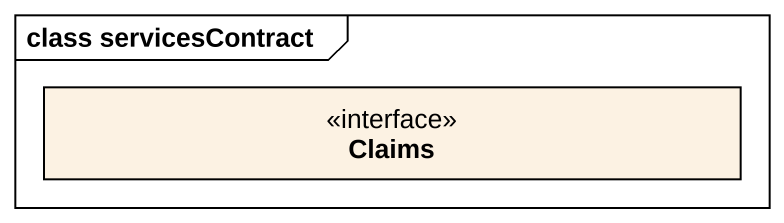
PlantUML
@startuml
mainframe class servicesContract
hide circle
hide empty members
interface Claims
@enduml
